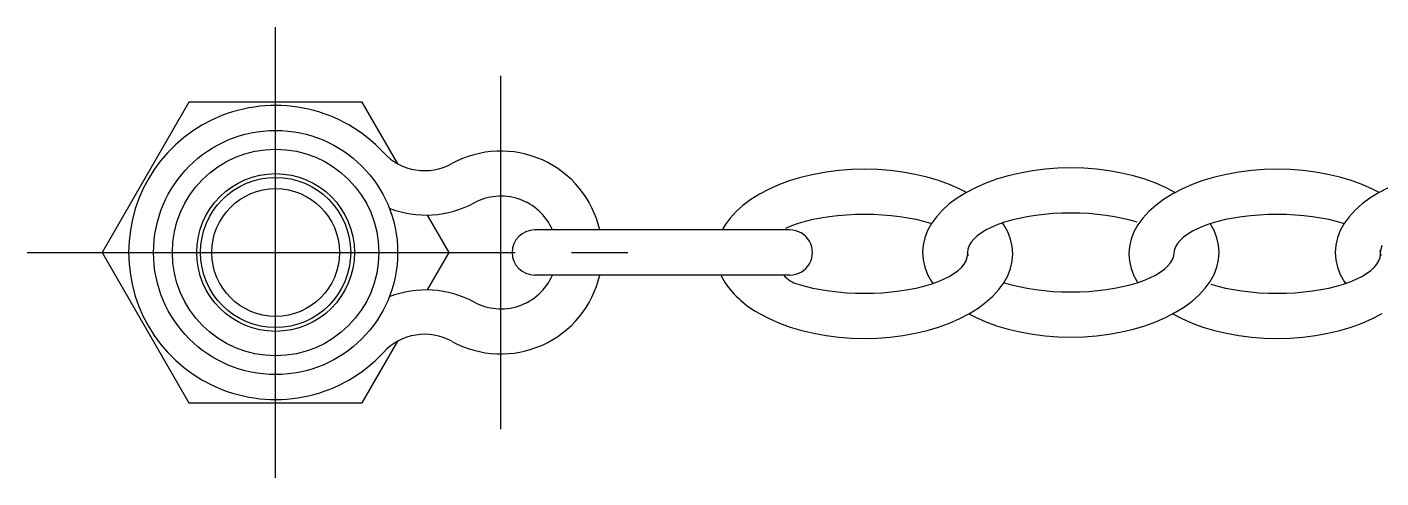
# Model space of a CAD drawing. Extents: x 88 to 321, y 172 to 272.
# Drawn here: x 142.06 to 178.11, y 228.17 to 240.17 of the extents above; entities that cross this region are included whole.
import ezdxf

# ---------------------------------------------------------------- set-up
doc = ezdxf.new("R2010")
doc.units = 0
doc.linetypes.add('CENTER', pattern=[17.5, 13, -1.5, 1.5, -1.5])
doc.layers.get('0').update_dxf_attribs({"linetype": 'CONTINUOUS'})
doc.layers.add('CENTER', color=1, linetype='CENTER')

msp = doc.modelspace()

# ---------------------------------------------------------------- linework, layer by layer
at = {"color": 7, "linetype": 'CONTINUOUS'}
for p, q in [((146.367, 238.17), (144.057, 234.17)), ((150.985, 238.17), (146.367, 238.17)), ((151.932, 236.531), (150.985, 238.17)), ((162.689, 236.173), (162.383, 236.083)), ((163.007, 236.248), (162.689, 236.173)), ((163.336, 236.308), (163.007, 236.248)), ((163.673, 236.35), (163.336, 236.308)), ((164.014, 236.376), (163.673, 236.35)), ((164.358, 236.384), (164.014, 236.376)), ((164.703, 236.376), (164.358, 236.384)), ((165.044, 236.35), (164.703, 236.376)), ((165.381, 236.308), (165.044, 236.35)), ((165.709, 236.248), (165.381, 236.308)), ((166.028, 236.173), (165.709, 236.248)), ((166.333, 236.083), (166.028, 236.173)), ((168.185, 236.209), (167.879, 236.119)), ((168.503, 236.284), (168.185, 236.209)), ((168.832, 236.343), (168.503, 236.284)), ((169.168, 236.386), (168.832, 236.343)), ((169.51, 236.411), (169.168, 236.386)), ((169.854, 236.42), (169.51, 236.411)), ((170.199, 236.411), (169.854, 236.42)), ((170.54, 236.386), (170.199, 236.411)), ((170.877, 236.343), (170.54, 236.386)), ((171.205, 236.284), (170.877, 236.343)), ((171.524, 236.209), (171.205, 236.284)), ((171.829, 236.119), (171.524, 236.209)), ((173.681, 236.173), (173.375, 236.083)), ((173.999, 236.248), (173.681, 236.173)), ((174.328, 236.308), (173.999, 236.248)), ((174.664, 236.35), (174.328, 236.308)), ((175.006, 236.376), (174.664, 236.35)), ((175.35, 236.384), (175.006, 236.376)), ((175.695, 236.376), (175.35, 236.384)), ((176.036, 236.35), (175.695, 236.376)), ((176.373, 236.308), (176.036, 236.35)), ((176.701, 236.248), (176.373, 236.308)), ((177.02, 236.173), (176.701, 236.248)), ((177.325, 236.083), (177.02, 236.173)), ((161.819, 235.858), (161.565, 235.725)), ((162.093, 235.977), (161.819, 235.858)), ((162.383, 236.083), (162.093, 235.977)), ((166.624, 235.977), (166.333, 236.083)), ((166.897, 235.858), (166.624, 235.977)), ((167.072, 235.767), (166.897, 235.858)), ((167.315, 235.894), (167.061, 235.761)), ((167.589, 236.013), (167.315, 235.894)), ((167.879, 236.119), (167.589, 236.013)), ((172.12, 236.013), (171.829, 236.119)), ((172.393, 235.894), (172.12, 236.013)), ((172.647, 235.761), (172.393, 235.894)), ((172.811, 235.858), (172.557, 235.725)), ((173.085, 235.977), (172.811, 235.858)), ((173.375, 236.083), (173.085, 235.977)), ((177.616, 235.977), (177.325, 236.083)), ((177.889, 235.858), (177.616, 235.977)), ((178.064, 235.767), (177.889, 235.858)), ((178.307, 235.894), (178.053, 235.761)), ((161.333, 235.58), (161.123, 235.425)), ((161.565, 235.725), (161.333, 235.58)), ((166.619, 235.461), (166.434, 235.295)), ((166.828, 235.616), (166.619, 235.461)), ((167.061, 235.761), (166.828, 235.616)), ((172.324, 235.58), (172.115, 235.425)), ((172.557, 235.725), (172.324, 235.58)), ((177.611, 235.461), (177.425, 235.295)), ((177.82, 235.616), (177.611, 235.461)), ((178.053, 235.761), (177.82, 235.616)), ((153.295, 234.17), (152.72, 235.166)), ((160.938, 235.259), (160.779, 235.085)), ((161.123, 235.425), (160.938, 235.259)), ((163.418, 235.121), (163.196, 235.086)), ((163.647, 235.148), (163.418, 235.121)), ((163.881, 235.168), (163.647, 235.148)), ((164.119, 235.18), (163.881, 235.168)), ((164.358, 235.184), (164.119, 235.18)), ((164.598, 235.18), (164.358, 235.184)), ((164.836, 235.168), (164.598, 235.18)), ((165.07, 235.148), (164.836, 235.168)), ((165.299, 235.121), (165.07, 235.148)), ((165.521, 235.086), (165.299, 235.121)), ((166.274, 235.121), (166.143, 234.94)), ((166.434, 235.295), (166.274, 235.121)), ((168.692, 235.122), (168.479, 235.079)), ((168.914, 235.157), (168.692, 235.122)), ((169.143, 235.184), (168.914, 235.157)), ((169.377, 235.204), (169.143, 235.184)), ((169.615, 235.216), (169.377, 235.204)), ((169.854, 235.22), (169.615, 235.216)), ((170.094, 235.216), (169.854, 235.22)), ((170.332, 235.204), (170.094, 235.216)), ((170.566, 235.184), (170.332, 235.204)), ((170.795, 235.157), (170.566, 235.184)), ((171.017, 235.122), (170.795, 235.157)), ((171.229, 235.079), (171.017, 235.122)), ((171.929, 235.259), (171.77, 235.085)), ((172.115, 235.425), (171.929, 235.259)), ((174.41, 235.121), (174.188, 235.086)), ((174.639, 235.148), (174.41, 235.121)), ((174.873, 235.168), (174.639, 235.148)), ((175.111, 235.18), (174.873, 235.168)), ((175.35, 235.184), (175.111, 235.18)), ((175.59, 235.18), (175.35, 235.184)), ((175.828, 235.168), (175.59, 235.18)), ((176.062, 235.148), (175.828, 235.168)), ((176.291, 235.121), (176.062, 235.148)), ((176.512, 235.086), (176.291, 235.121)), ((177.266, 235.121), (177.134, 234.94)), ((177.425, 235.295), (177.266, 235.121)), ((162.374, 234.77), (155.575, 234.77)), ((160.647, 234.904), (160.573, 234.77)), ((160.779, 235.085), (160.647, 234.904)), ((162.414, 234.877), (162.252, 234.809)), ((162.591, 234.939), (162.414, 234.877)), ((162.781, 234.994), (162.591, 234.939)), ((162.983, 235.044), (162.781, 234.994)), ((163.196, 235.086), (162.983, 235.044)), ((165.733, 235.044), (165.521, 235.086)), ((165.936, 234.994), (165.733, 235.044)), ((166.126, 234.939), (165.936, 234.994)), ((166.039, 234.752), (165.964, 234.561)), ((166.143, 234.94), (166.039, 234.752)), ((167.602, 234.772), (167.473, 234.695)), ((167.748, 234.845), (167.602, 234.772)), ((167.91, 234.912), (167.748, 234.845)), ((168.087, 234.974), (167.91, 234.912)), ((168.07, 234.904), (168.033, 234.955)), ((168.174, 234.717), (168.07, 234.904)), ((168.277, 235.03), (168.087, 234.974)), ((168.479, 235.079), (168.277, 235.03)), ((171.432, 235.03), (171.229, 235.079)), ((171.622, 234.974), (171.432, 235.03)), ((171.638, 234.904), (171.535, 234.717)), ((171.77, 235.085), (171.638, 234.904)), ((173.098, 234.736), (172.969, 234.659)), ((173.244, 234.809), (173.098, 234.736)), ((173.406, 234.877), (173.244, 234.809)), ((173.583, 234.939), (173.406, 234.877)), ((173.67, 234.752), (173.566, 234.94)), ((173.773, 234.994), (173.583, 234.939)), ((173.744, 234.561), (173.67, 234.752)), ((173.975, 235.044), (173.773, 234.994)), ((174.188, 235.086), (173.975, 235.044)), ((176.725, 235.044), (176.512, 235.086)), ((176.928, 234.994), (176.725, 235.044)), ((177.118, 234.939), (176.928, 234.994)), ((177.031, 234.752), (176.956, 234.561)), ((177.134, 234.94), (177.031, 234.752)), ((177.131, 234.934), (177.118, 234.939)), ((165.964, 234.561), (165.919, 234.366)), ((167.198, 234.442), (167.146, 234.352)), ((167.27, 234.529), (167.198, 234.442)), ((167.362, 234.614), (167.27, 234.529)), ((167.473, 234.695), (167.362, 234.614)), ((168.248, 234.525), (168.174, 234.717)), ((168.293, 234.33), (168.248, 234.525)), ((171.46, 234.525), (171.415, 234.33)), ((171.535, 234.717), (171.46, 234.525)), ((172.694, 234.406), (172.642, 234.317)), ((172.766, 234.493), (172.694, 234.406)), ((172.858, 234.578), (172.766, 234.493)), ((172.969, 234.659), (172.858, 234.578)), ((173.789, 234.366), (173.744, 234.561)), ((176.956, 234.561), (176.911, 234.366)), ((144.057, 234.17), (146.367, 230.17)), ((152.72, 233.174), (153.295, 234.17)), ((165.919, 234.366), (165.904, 234.17)), ((165.904, 234.17), (165.919, 233.974)), ((167.067, 233.952), (167.098, 234.043)), ((167.098, 234.043), (167.108, 234.134)), ((167.115, 234.262), (167.104, 234.17)), ((167.104, 234.17), (167.115, 234.078)), ((167.108, 234.134), (167.104, 234.17)), ((167.146, 234.352), (167.115, 234.262)), ((168.308, 234.134), (168.293, 234.33)), ((168.293, 233.938), (168.308, 234.134)), ((171.415, 234.33), (171.4, 234.134)), ((171.4, 234.134), (171.415, 233.938)), ((172.563, 233.988), (172.594, 234.078)), ((172.594, 234.078), (172.604, 234.17)), ((172.611, 234.226), (172.6, 234.134)), ((172.642, 234.317), (172.611, 234.226)), ((173.804, 234.17), (173.789, 234.366)), ((173.789, 233.974), (173.804, 234.17)), ((176.911, 234.366), (176.896, 234.17)), ((176.896, 234.17), (176.911, 233.974)), ((178.058, 233.952), (178.09, 234.043)), ((178.1, 234.134), (178.09, 234.226)), ((178.09, 234.043), (178.1, 234.134)), ((178.107, 234.262), (178.096, 234.17)), ((178.096, 234.17), (178.107, 234.078)), ((178.138, 234.352), (178.107, 234.262)), ((165.919, 233.974), (165.964, 233.779)), ((165.964, 233.779), (166.039, 233.588)), ((166.74, 233.609), (166.851, 233.69)), ((166.851, 233.69), (166.943, 233.775)), ((166.943, 233.775), (167.015, 233.862)), ((167.015, 233.862), (167.067, 233.952)), ((168.174, 233.552), (168.248, 233.743)), ((168.248, 233.743), (168.293, 233.938)), ((171.415, 233.938), (171.46, 233.743)), ((171.46, 233.743), (171.535, 233.552)), ((172.236, 233.645), (172.347, 233.726)), ((172.347, 233.726), (172.439, 233.811)), ((172.439, 233.811), (172.511, 233.898)), ((172.511, 233.898), (172.563, 233.988)), ((173.67, 233.588), (173.744, 233.779)), ((173.744, 233.779), (173.789, 233.974)), ((176.911, 233.974), (176.956, 233.779)), ((176.956, 233.779), (177.031, 233.588)), ((177.732, 233.609), (177.843, 233.69)), ((177.843, 233.69), (177.934, 233.775)), ((177.934, 233.775), (178.007, 233.862)), ((178.007, 233.862), (178.058, 233.952)), ((162.374, 233.57), (155.575, 233.57)), ((160.536, 233.57), (160.543, 233.552)), ((160.543, 233.552), (160.647, 233.365)), ((162.591, 233.33), (162.781, 233.274)), ((165.936, 233.274), (166.126, 233.33)), ((166.039, 233.588), (166.143, 233.4)), ((166.126, 233.33), (166.303, 233.392)), ((166.143, 233.4), (166.18, 233.349)), ((166.303, 233.392), (166.465, 233.459)), ((166.465, 233.459), (166.611, 233.532)), ((166.611, 233.532), (166.74, 233.609)), ((167.938, 233.183), (168.07, 233.365)), ((168.07, 233.365), (168.174, 233.552)), ((168.087, 233.366), (168.277, 233.31)), ((168.277, 233.31), (168.479, 233.261)), ((171.229, 233.261), (171.432, 233.31)), ((171.432, 233.31), (171.622, 233.366)), ((171.535, 233.552), (171.638, 233.365)), ((171.622, 233.366), (171.799, 233.428)), ((171.799, 233.428), (171.961, 233.495)), ((171.961, 233.495), (172.107, 233.568)), ((172.107, 233.568), (172.236, 233.645)), ((173.434, 233.219), (173.566, 233.4)), ((173.566, 233.4), (173.67, 233.588)), ((173.583, 233.33), (173.773, 233.274)), ((176.928, 233.274), (177.118, 233.33)), ((177.031, 233.588), (177.134, 233.4)), ((177.118, 233.33), (177.295, 233.392)), ((177.134, 233.4), (177.172, 233.349)), ((177.295, 233.392), (177.457, 233.459)), ((177.457, 233.459), (177.603, 233.532)), ((177.603, 233.532), (177.732, 233.609)), ((162.781, 233.274), (162.983, 233.225)), ((162.983, 233.225), (163.196, 233.183)), ((163.196, 233.183), (163.418, 233.147)), ((163.418, 233.147), (163.647, 233.12)), ((163.647, 233.12), (163.881, 233.1)), ((163.881, 233.1), (164.119, 233.088)), ((164.119, 233.088), (164.358, 233.084)), ((164.358, 233.084), (164.598, 233.088)), ((164.598, 233.088), (164.836, 233.1)), ((164.836, 233.1), (165.07, 233.12)), ((165.07, 233.12), (165.299, 233.147)), ((165.299, 233.147), (165.521, 233.183)), ((165.521, 233.183), (165.733, 233.225)), ((165.733, 233.225), (165.936, 233.274)), ((167.594, 232.844), (167.779, 233.009)), ((167.779, 233.009), (167.938, 233.183)), ((168.479, 233.261), (168.692, 233.218)), ((168.692, 233.218), (168.914, 233.183)), ((168.914, 233.183), (169.143, 233.156)), ((169.143, 233.156), (169.377, 233.136)), ((169.377, 233.136), (169.615, 233.124)), ((169.615, 233.124), (169.854, 233.12)), ((169.854, 233.12), (170.094, 233.124)), ((170.094, 233.124), (170.332, 233.136)), ((170.332, 233.136), (170.566, 233.156)), ((170.566, 233.156), (170.795, 233.183)), ((170.795, 233.183), (171.017, 233.218)), ((171.017, 233.218), (171.229, 233.261)), ((173.09, 232.879), (173.275, 233.045)), ((173.275, 233.045), (173.434, 233.219)), ((173.773, 233.274), (173.975, 233.225)), ((173.975, 233.225), (174.188, 233.183)), ((174.188, 233.183), (174.41, 233.147)), ((174.41, 233.147), (174.639, 233.12)), ((174.639, 233.12), (174.873, 233.1)), ((174.873, 233.1), (175.111, 233.088)), ((175.111, 233.088), (175.35, 233.084)), ((175.35, 233.084), (175.59, 233.088)), ((175.59, 233.088), (175.828, 233.1)), ((175.828, 233.1), (176.062, 233.12)), ((176.062, 233.12), (176.291, 233.147)), ((176.291, 233.147), (176.512, 233.183)), ((176.512, 233.183), (176.725, 233.225)), ((176.725, 233.225), (176.928, 233.274)), ((167.152, 232.543), (167.384, 232.688)), ((167.384, 232.688), (167.594, 232.844)), ((172.393, 232.446), (172.647, 232.579)), ((172.647, 232.579), (172.88, 232.724)), ((172.88, 232.724), (173.09, 232.879)), ((161.565, 232.543), (161.819, 232.411)), ((161.819, 232.411), (162.093, 232.291)), ((162.093, 232.291), (162.383, 232.186)), ((166.333, 232.186), (166.624, 232.291)), ((166.624, 232.291), (166.897, 232.411)), ((166.897, 232.411), (167.152, 232.543)), ((167.142, 232.537), (167.315, 232.446)), ((167.315, 232.446), (167.589, 232.327)), ((167.589, 232.327), (167.879, 232.221)), ((167.879, 232.221), (168.185, 232.131)), ((171.524, 232.131), (171.829, 232.221)), ((171.829, 232.221), (172.12, 232.327)), ((172.12, 232.327), (172.393, 232.446)), ((172.557, 232.543), (172.811, 232.411)), ((172.811, 232.411), (173.085, 232.291)), ((173.085, 232.291), (173.375, 232.186)), ((177.325, 232.186), (177.616, 232.291)), ((177.616, 232.291), (177.889, 232.411)), ((177.889, 232.411), (178.143, 232.543)), ((162.383, 232.186), (162.689, 232.095)), ((162.689, 232.095), (163.007, 232.02)), ((163.007, 232.02), (163.336, 231.961)), ((163.336, 231.961), (163.673, 231.918)), ((163.673, 231.918), (164.014, 231.893)), ((164.014, 231.893), (164.358, 231.884)), ((164.358, 231.884), (164.703, 231.893)), ((164.703, 231.893), (165.044, 231.918)), ((165.044, 231.918), (165.381, 231.961)), ((165.381, 231.961), (165.709, 232.02)), ((165.709, 232.02), (166.028, 232.095)), ((166.028, 232.095), (166.333, 232.186)), ((168.185, 232.131), (168.503, 232.056)), ((168.503, 232.056), (168.832, 231.997)), ((168.832, 231.997), (169.168, 231.954)), ((169.168, 231.954), (169.51, 231.929)), ((169.51, 231.929), (169.854, 231.92)), ((169.854, 231.92), (170.199, 231.929)), ((170.199, 231.929), (170.54, 231.954)), ((170.54, 231.954), (170.877, 231.997)), ((170.877, 231.997), (171.205, 232.056)), ((171.205, 232.056), (171.524, 232.131)), ((173.375, 232.186), (173.681, 232.095)), ((173.681, 232.095), (173.999, 232.02)), ((173.999, 232.02), (174.328, 231.961)), ((174.328, 231.961), (174.664, 231.918)), ((174.664, 231.918), (175.006, 231.893)), ((175.006, 231.893), (175.35, 231.884)), ((175.35, 231.884), (175.695, 231.893)), ((175.695, 231.893), (176.036, 231.918)), ((176.036, 231.918), (176.373, 231.961)), ((176.373, 231.961), (176.701, 232.02)), ((176.701, 232.02), (177.02, 232.095)), ((177.02, 232.095), (177.325, 232.186)), ((150.985, 230.17), (151.932, 231.809)), ((146.367, 230.17), (150.985, 230.17))]:
    msp.add_line(p, q, dxfattribs=at)
for radius in [3.25, 2.75, 2.1, 1.7]:
    msp.add_circle((148.676, 234.17), radius, dxfattribs=at)
at = {"color": 3, "linetype": 'CONTINUOUS'}
msp.add_circle((148.676, 234.17), 2, dxfattribs=at)
at = {"color": 7, "linetype": 'CONTINUOUS'}
for centre, radius, start, end in [((148.676, 234.17), 3.914, 42.7957, 317.2043), ((152.649, 237.849), 1.5, 222.7957, 298.8563), ((154.676, 234.17), 2.7, 12.8415, 118.8563), ((152.681, 237.866), 2.7, 248.7965, 298.3561), ((154.676, 234.17), 1.5, 23.5792, 118.8785), ((155.575, 234.17), 0.6, 90, 270), ((162.374, 234.17), 0.6, 269.9943, 90.0057), ((154.676, 234.17), 2.7, 241.1437, 347.1585), ((154.676, 234.17), 1.5, 241.1215, 336.4208), ((162.848, 234.902), 2.685, 214.9328, 241.4658), ((162.712, 233.937), 0.619, 216.3445, 258.7339), ((152.681, 230.474), 2.7, 61.6439, 111.2035), ((152.649, 230.492), 1.5, 61.1437, 137.2043)]:
    msp.add_arc(centre, radius, start, end, dxfattribs=at)
at = {"layer": 'CENTER', "color": 1, "linetype": 'CENTER'}
for p, q in [((148.676, 228.17), (148.676, 240.17)), ((154.676, 229.47), (154.676, 238.87)), ((142.057, 234.17), (159.375, 234.17))]:
    msp.add_line(p, q, dxfattribs=at)

doc.saveas('drawing.dxf')
